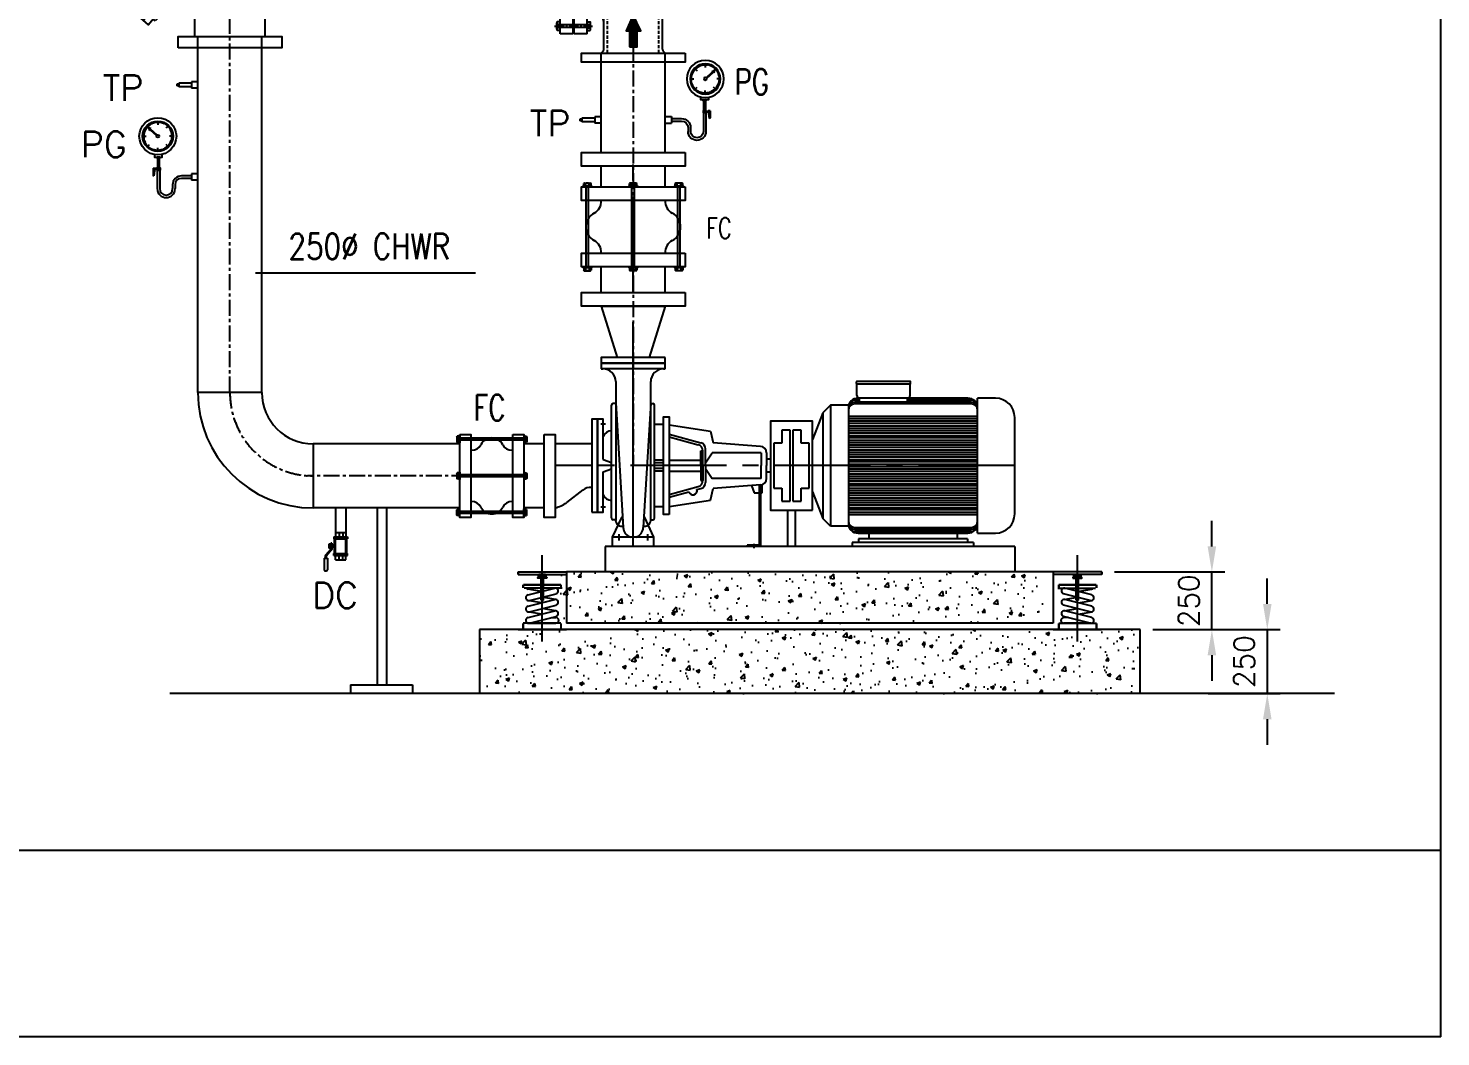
# Model space of a CAD drawing. Extents: x 462150 to 593348, y 35809 to 85242.
# Drawn here: x 483132 to 488649, y 43978 to 47915 of the extents above; entities that cross this region are included whole.
import ezdxf

# ---------------------------------------------------------------- set-up
doc = ezdxf.new("R2010")
doc.units = 0
doc.header["$LTSCALE"] = 500
doc.header["$MEASUREMENT"] = 0
for name, pattern in [('CENTER', [2, 1.25, -0.25, 0.25, -0.25]), ('CENTER2', [1.125, 0.75, -0.125, 0.125, -0.125]), ('HIDDEN', [0.375, 0.25, -0.125]), ('HIDDEN2', [4.7625, 3.175, -1.5875])]:
    doc.linetypes.add(name, pattern=pattern)
for name, color, linetype in [('1KD-DETAILS', 3, 'Continuous'), ('AC-DIM', 7, 'Continuous'), ('AC-PLINTH', 7, 'Continuous'), ('AC-TEXT', 7, 'Continuous'), ('AC-TEXT-L', 1, 'Continuous'), ('DET_DIM', 1, 'Continuous'), ('EQIP2', 7, 'Continuous'), ('EQIP4', 7, 'Continuous'), ('M-ACTEXT', 2, 'Continuous'), ('M-CHW', 10, 'HIDDEN2'), ('M-CHWS', 6, 'Continuous'), ('M-SECTON', 3, 'Continuous'), ('M-VALVES', 14, 'Continuous')]:
    doc.layers.add(name, color=color, linetype=linetype)
doc.styles.add('ROMANS', font='romans.shx', dxfattribs={"width": 0.8, "height": 100})
doc.styles.add('SIMPLEX', font='SIMPLEX.SHX')
doc.dimstyles.new('SHERIF-K', dxfattribs={"dimtxt": 80, "dimasz": 100, "dimexe": 50, "dimexo": 50, "dimgap": 50, "dimtad": 1, "dimdec": 0, "dimrnd": 5, "dimdsep": 46, "dimtxsty": 'SIMPLEX', "dimcen": -1, "dimdle": 100, "dimclrd": 161, "dimclre": 161, "dimclrt": 7, "dimadec": 0, "dimazin": 0, "dimtfac": 1, "dimtdec": 0, "dimtix": 1, "dimtmove": 0, "dimatfit": 0, "dimfxl": 1, "dimtolj": 1, "dimtzin": 0, "dimlwd": -1, "dimarcsym": 0})

# ---------------------------------------------------------------- blocks, each defined once
blk = doc.blocks.new('Y-STR250')
for p, q in [((44.8, 137.5), (123.3, 137.5)), ((123.3, 137.5), (606.7, 137.5)), ((685.2, 137.5), (606.7, 137.5)), ((44.8, -137.5), (96.4, -137.5)), ((685.2, -137.5), (567.1, -137.5)), ((522, -220.3), (540.9, -239.2)), ((589.5, -257.8), (401.3, -469.9)), ((540.9, -239.2), (555, -223.2)), ((555, -223.2), (589.5, -257.8)), ((589.5, -257.8), (624.1, -292.4)), ((624.1, -292.4), (435.9, -504.4)), ((401.3, -469.9), (366.7, -435.3)), ((435.9, -504.4), (401.3, -469.9))]:
    blk.add_line(p, q)
for points in [[(44.8, -202.5), (0, -202.5), (0, 202.5), (44.8, 202.5)], [(730, -202.5), (685.2, -202.5), (685.2, 202.5), (730, 202.5)], [(71.3, 13.9), (71.3, -16.1), (133.8, -16.1), (133.8, -29.8), (196.3, 0), (133.8, 27.5), (133.8, 13.9)]]:
    blk.add_lwpolyline(points, close=True)
for points in [[(618, -299.3), (639.6, -317.6), (605, -358.4), (582.8, -339.5)], [(600.4, -319.4), (622.3, -338)], [(366.7, -435.3), (367.6, -434.3)], [(435.4, -504), (456.4, -523), (492.3, -483.4), (470.7, -463.8)], [(441.9, -497.5), (462.9, -516.5), (498.8, -476.9), (477.2, -457.3)], [(459.6, -477.4), (480.8, -496.7)]]:
    blk.add_lwpolyline(points)
for centre, radius, start, end in [((90, -149), 288.5, 41.4814, 83.3678), ((648.4, -317.5), 456.9, 95.2387, 128.9905), ((336, 71), 41.7, 224.087, 306.7293), ((96.4, -158.3), 20.8, 32.4815, 90), ((536, 25.8), 456.1, 202.2849, 242.9559), ((567.1, -191.2), 53.7, 90.0222, 212.9244), ((319, -428.4), 49, 353.1667, 78.6901)]:
    blk.add_arc(centre, radius, start, end)
for points in [[(60.4, 13.9), (60.4, -16.1), (133.8, 13.9), (133.8, -16.1)], [(133.8, -29.8), (133.8, 27.5), (196.3, 0)]]:
    blk.add_solid(points)
blk = doc.blocks.new('TP1')
for p, q in [((-75, 3.5), (-83, 3.5)), ((-83, 3.5), (-83, -3.5)), ((-25, 7.5), (-75, 7.5)), ((-75, 7.5), (-75, -7.5)), ((0, 12.5), (-25, 12.5)), ((-25, 12.5), (-25, -12.5)), ((-75, -3.5), (-83, -3.5)), ((-25, -7.5), (-75, -7.5)), ((0, -12.5), (-25, -12.5))]:
    blk.add_line(p, q)
blk = doc.blocks.new('P')
at = {"layer": '1KD-DETAILS'}
for p, q in [((0, 1.26), (0, 0.96)), ((-1.26, 0), (-0.96, 0)), ((-0.89, 0.89), (-0.68, 0.68)), ((-0.77, 0.69), (-0.7, 0.49)), ((-0.56, 0.64), (-0.77, 0.69)), ((-0.7, 0.49), (-0.65, 0.54)), ((-0.65, 0.54), (-0.11, 0.05)), ((-0.6, 0.59), (-0.56, 0.64)), ((-0.06, 0.1), (-0.6, 0.59)), ((-0.03, 0.11), (0.04, 0.11)), ((0.89, 0.89), (0.68, 0.68)), ((-0.89, -0.89), (-0.68, -0.68)), ((0, -1.26), (0, -0.96)), ((0.89, -0.89), (0.68, -0.68)), ((1.26, 0), (0.96, 0))]:
    blk.add_line(p, q, dxfattribs=at)
at = {"layer": '1KD-DETAILS', "color": 7}
for points in [[(-0.37, 1.21), (-0.32, 1.05)], [(-0.25, 1.24), (-0.21, 1.08)], [(-0.12, 1.25), (-0.11, 1.09)], [(0.12, 1.25), (0.11, 1.09)], [(0.25, 1.24), (0.21, 1.08)], [(0.37, 1.21), (0.32, 1.05)], [(-1.25, 0.12), (-1.09, 0.11)], [(-1.24, 0.25), (-1.08, 0.21)], [(-1.21, 0.37), (-1.05, 0.32)], [(-1.16, 0.48), (-1.01, 0.42)], [(-1.11, 0.59), (-0.97, 0.52)], [(-1.05, 0.7), (-0.91, 0.61)], [(-0.97, 0.8), (-0.85, 0.7)], [(-0.8, 0.97), (-0.7, 0.85)], [(-0.7, 1.05), (-0.61, 0.91)], [(-0.59, 1.11), (-0.52, 0.97)], [(-0.48, 1.16), (-0.42, 1.01)], [(0.48, 1.16), (0.42, 1.01)], [(0.59, 1.11), (0.52, 0.97)], [(0.7, 1.05), (0.61, 0.91)], [(0.8, 0.97), (0.7, 0.85)], [(0.97, 0.8), (0.85, 0.7)], [(1.05, 0.7), (0.91, 0.61)], [(1.11, 0.59), (0.97, 0.52)], [(1.16, 0.48), (1.01, 0.42)], [(1.21, 0.37), (1.05, 0.32)], [(1.24, 0.25), (1.08, 0.21)], [(1.25, 0.12), (1.09, 0.11)], [(-1.25, -0.12), (-1.09, -0.11)], [(-1.24, -0.25), (-1.08, -0.21)], [(-1.21, -0.37), (-1.05, -0.32)], [(-1.16, -0.48), (-1.01, -0.42)], [(-1.11, -0.59), (-0.97, -0.52)], [(-1.05, -0.7), (-0.91, -0.61)], [(-0.97, -0.8), (-0.85, -0.7)], [(-0.8, -0.97), (-0.7, -0.85)], [(-0.7, -1.05), (-0.61, -0.91)], [(-0.59, -1.11), (-0.52, -0.97)], [(-0.48, -1.16), (-0.42, -1.01)], [(-0.37, -1.21), (-0.32, -1.05)], [(-0.25, -1.24), (-0.21, -1.08)], [(-0.12, -1.25), (-0.11, -1.09)], [(0.12, -1.25), (0.11, -1.09)], [(0.25, -1.24), (0.21, -1.08)], [(0.37, -1.21), (0.32, -1.05)], [(0.48, -1.16), (0.42, -1.01)], [(0.59, -1.11), (0.52, -0.97)], [(0.7, -1.05), (0.61, -0.91)], [(0.8, -0.97), (0.7, -0.85)], [(0.97, -0.8), (0.85, -0.7)], [(1.05, -0.7), (0.91, -0.61)], [(1.11, -0.59), (0.97, -0.52)], [(1.16, -0.48), (1.01, -0.42)], [(1.21, -0.37), (1.05, -0.32)], [(1.24, -0.25), (1.08, -0.21)], [(1.25, -0.12), (1.09, -0.11)]]:
    blk.add_lwpolyline(points, dxfattribs=at)
at = {"layer": '1KD-DETAILS', "color": 3}
blk.add_circle((0, 0), 1.54, dxfattribs=at)
at = {"layer": '1KD-DETAILS', "color": 7}
blk.add_circle((0, 0), 1.26, dxfattribs=at)
at = {"layer": '1KD-DETAILS'}
blk.add_circle((0, 0), 0.118, dxfattribs=at)
blk = doc.blocks.new('PG')
for p, q in [((-175.3, 35.5), (-175.3, 8.7)), ((-175.3, 35.5), (-167.8, 35.5)), ((-167.8, 35.5), (-171.6, 5)), ((-160.2, 31.5), (-168.3, 31.5)), ((-160.2, 33.5), (-168.1, 33.5)), ((-160.2, 29.9), (-147.8, 29.9)), ((-160.2, 27.3), (-147.8, 27.3)), ((-159.1, 29.5), (-159.1, -45)), ((-159.1, 29.5), (-149.1, 29.5)), ((-149.1, 29.5), (-149.1, -45)), ((-25, 5), (-64.1, 5)), ((0, 12.5), (-25, 12.5)), ((-25, 12.5), (-25, -12.5)), ((-99.1, -30), (-99.1, -45)), ((-89.1, -30), (-89.1, -45)), ((-25, -5), (-64.1, -5)), ((0, -12.5), (-25, -12.5))]:
    blk.add_line(p, q)
for points in [[(-169.4, 88.3), (-169.4, 78.4), (-139.7, 78.4), (-139.7, 89.2)], [(-150.3, 78.4), (-157.8, 78.4)], [(-157.8, 73.6), (-157.8, 29.5), (-150.3, 29.5), (-150.3, 73.6)], [(-160.2, 27.3), (-160.2, 35.7), (-147.8, 35.7), (-147.8, 27.3)]]:
    blk.add_lwpolyline(points)
blk.add_lwpolyline([(-159.2, 78.4), (-159.2, 73.6), (-148.7, 73.6), (-148.7, 78.4)], close=True)
for centre, radius, start, end in [((-171.6, 8.7), 3.75, 180, 270), ((-64.1, -30), 35, 90, 180), ((-124.1, -45), 35, 180, 270), ((-124.1, -45), 25, 180, 270), ((-124.1, -45), 25, 270, 0), ((-124.1, -45), 35, 270, 0), ((-64.1, -30), 25, 90, 180)]:
    blk.add_arc(centre, radius, start, end)
at = {"xscale": 47.02649652912133, "yscale": 47.02649652912133, "zscale": 47.02649652912133, "rotation": 0.003404965819077301}
blk.add_blockref('P', (-156.6, 159.6), dxfattribs=at)
blk = doc.blocks.new('CV250')
for p, q in [((-115, 466), (-115, 571.2)), ((115, 445.5), (115, 571.2)), ((-286.5, 498.1), (-296.7, 498.1)), ((-285, 111), (-285, 511)), ((-235, 511), (-285, 511)), ((-235, 146.1), (-235, 511)), ((-230, 146.1), (-230, 511)), ((-180, 511), (-230, 511)), ((-180, 511), (-180, 451)), ((-178.5, 498.1), (-168.3, 498.1)), ((-298.1, 493.2), (-298.1, 468.5)), ((-286.5, 487.4), (-296.7, 487.4)), ((-286.5, 474.3), (-296.7, 474.3)), ((-286.5, 463.6), (-296.7, 463.6)), ((-285, 493.2), (-285, 468.5)), ((-180, 485.9), (-285, 485.9)), ((-180, 475.9), (-285, 475.9)), ((-180, 493.2), (-180, 468.5)), ((-178.5, 487.4), (-168.3, 487.4)), ((-178.5, 474.3), (-168.3, 474.3)), ((-178.5, 463.6), (-168.3, 463.6)), ((-166.9, 493.2), (-166.9, 468.5)), ((-145, 436), (-165, 436)), ((-129.1, 189.6), (-129.1, 224.9)), ((-180, 111), (-180, 171)), ((-145, 186), (-165, 186)), ((-146.8, 207.2), (-111.5, 207.2)), ((115, 50.8), (115, 188.5)), ((-298.1, 128.8), (-298.1, 153.5)), ((-286.5, 158.4), (-296.7, 158.4)), ((-286.5, 147.7), (-296.7, 147.7)), ((-286.5, 134.6), (-296.7, 134.6)), ((-286.5, 123.9), (-296.7, 123.9)), ((-285, 128.8), (-285, 153.5)), ((-180, 146.1), (-285, 146.1)), ((-180, 136.1), (-285, 136.1)), ((-235, 111), (-285, 111)), ((-235, 111), (-235, 136.1)), ((-230, 111), (-230, 136.1)), ((-180, 111), (-230, 111)), ((-180, 128.8), (-180, 153.5)), ((-178.5, 158.4), (-168.3, 158.4)), ((-178.5, 147.7), (-168.3, 147.7)), ((-178.5, 134.6), (-168.3, 134.6)), ((-178.5, 123.9), (-168.3, 123.9)), ((-166.9, 128.8), (-166.9, 153.5)), ((-115, 50.8), (-115, 156))]:
    blk.add_line(p, q)
at = {"linetype": 'CENTER2', "ltscale": 0.1}
for p, q in [((-306.7, 481), (-159.4, 481)), ((-306.7, 141), (-159.4, 141))]:
    blk.add_line(p, q, dxfattribs=at)
at = {"linetype": 'HIDDEN', "ltscale": 0.1}
for p, q in [((-144.5, 209.9), (-62.5, 411.3)), ((-131.1, 207.6), (-50.1, 408.5)), ((-127.2, 206.9), (-46.3, 407.5)), ((-113.8, 204.5), (-33.6, 403.5)), ((115, 250), (-115, 212.4)), ((100, 35.8), (100, 247.6)), ((115, 188.5), (115, 250)), ((-115, 156), (-115, 212.4)), ((-100, 35.8), (-100, 214.8))]:
    blk.add_line(p, q, dxfattribs=at)
for points in [[(202.5, 622), (202.5, 586.2), (-202.5, 586.2), (-202.5, 622)], [(-13.9, 59.6), (16.1, 59.6), (16.1, 122.1), (29.8, 122.1), (0, 184.6), (-27.5, 122.1), (-13.9, 122.1)], [(202.5, 35.8), (202.5, 0), (-202.5, 0), (-202.5, 35.8)]]:
    blk.add_lwpolyline(points, close=True)
for radius in [15.6, 2]:
    blk.add_circle((-129.1, 207.2), radius)
for centre, radius, start, end in [((-130, 571.2), 15, 0, 90), ((130, 571.2), 15, 90, 180), ((-287.7, 492.7), 10.5, 149.3068, 210.6932), ((-295.5, 492.7), 10.5, 329.3068, 30.6932), ((-169.5, 492.7), 10.5, 149.3068, 210.6932), ((-177.3, 492.7), 10.5, 329.3068, 30.6932), ((-282.7, 480.8), 15.4, 154.8391, 205.1609), ((-287.7, 468.9), 10.5, 149.3068, 210.6932), ((-300.4, 480.8), 15.4, 334.8391, 25.1609), ((-295.5, 468.9), 10.5, 329.3068, 30.6932), ((-164.6, 480.8), 15.4, 154.8391, 205.1609), ((-169.5, 468.9), 10.5, 149.3068, 210.6932), ((-165, 451), 15, 180, 270), ((-182.3, 480.8), 15.4, 334.8391, 25.1609), ((-177.3, 468.9), 10.5, 329.3068, 30.6932), ((-145, 466), 30, 270, 0), ((140, 445.5), 25, 180, 199.8642), ((-485.1, 222.1), 638.8, 4.7005, 19.6552), ((74.8, 267.1), 77.1, 309.6734, 5.4877), ((-165, 171), 15, 90, 180), ((-145, 156), 30, 0, 90), ((140, 188.5), 25, 129.6734, 180), ((-287.7, 153.1), 10.5, 149.3068, 210.6932), ((-282.7, 141.2), 15.4, 154.8391, 205.1609), ((-287.7, 129.3), 10.5, 149.3068, 210.6932), ((-295.5, 153.1), 10.5, 329.3068, 30.6932), ((-300.4, 141.2), 15.4, 334.8391, 25.1609), ((-295.5, 129.3), 10.5, 329.3068, 30.6932), ((-169.5, 153.1), 10.5, 149.3068, 210.6932), ((-164.6, 141.2), 15.4, 154.8391, 205.1609), ((-169.5, 129.3), 10.5, 149.3068, 210.6932), ((-177.3, 153.1), 10.5, 329.3068, 30.6932), ((-182.3, 141.2), 15.4, 334.8391, 25.1609), ((-177.3, 129.3), 10.5, 329.3068, 30.6932), ((-130, 50.8), 15, 270, 0), ((130, 50.8), 15, 180, 270)]:
    blk.add_arc(centre, radius, start, end)
for centre, radius, start, end in [((-258.8, 444.4), 26.2, 184.1617, 243.2525), ((143.8, 311), 428.8, 165.1346, 194.8654), ((-100, 214.8), 200, 9.2899, 79.1906), ((-258.8, 177.6), 26.2, 116.7475, 175.8383)]:
    blk.add_arc(centre, radius, start, end, dxfattribs=at)
for points in [[(29.8, 122.1), (-27.5, 122.1), (0, 184.6)], [(-13.9, 59.6), (16.1, 59.6), (-13.9, 122.1), (16.1, 122.1)]]:
    blk.add_solid(points)
blk = doc.blocks.new('*D454')
at = {"layer": 'AC-DIM', "color": 161, "transparency": 16777216}
for p, q in [((4814.8, 550), (4814.8, 650)), ((4814.8, 450), (4814.8, 200)), ((4814.8, 100), (4814.8, 0))]:
    blk.add_line(p, q, dxfattribs=at)
at = {"layer": 'AC-DIM', "color": 161, "lineweight": -2, "transparency": 16777216}
for p, q in [((4584.4, 450), (4864.8, 450)), ((4584.4, 200), (4864.8, 200))]:
    blk.add_line(p, q, dxfattribs=at)
at = {"layer": 'AC-DIM', "color": 161, "transparency": 16777216}
for points in [[(4798.2, 550), (4831.5, 550), (4814.8, 450)], [(4798.2, 100), (4831.5, 100), (4814.8, 200)]]:
    blk.add_solid(points, dxfattribs=at)
at = {"layer": 'Defpoints', "color": 0, "transparency": 16777216}
for p in [(4534.4, 450), (4534.4, 200), (4814.8, 200)]:
    blk.add_point(p, dxfattribs=at)
at = {"layer": 'AC-DIM', "color": 7, "transparency": 16777216, "insert": (4724.8, 325), "char_height": 80, "attachment_point": 5, "rotation": 90, "style": 'SIMPLEX'}
blk.add_mtext('\\A1;250', dxfattribs=at)
blk = doc.blocks.new('*D455')
at = {"layer": 'AC-DIM', "color": 161, "transparency": 16777216}
for p, q in [((4598.4, 775), (4598.4, 875)), ((4598.4, 450), (4598.4, 675)), ((4598.4, 350), (4598.4, 250))]:
    blk.add_line(p, q, dxfattribs=at)
at = {"layer": 'AC-DIM', "color": 161, "lineweight": -2, "transparency": 16777216}
for p, q in [((4218, 675), (4648.4, 675)), ((4368, 450), (4648.4, 450))]:
    blk.add_line(p, q, dxfattribs=at)
at = {"layer": 'AC-DIM', "color": 161, "transparency": 16777216}
for points in [[(4581.8, 775), (4615.1, 775), (4598.4, 675)], [(4581.8, 350), (4615.1, 350), (4598.4, 450)]]:
    blk.add_solid(points, dxfattribs=at)
at = {"layer": 'Defpoints', "color": 0, "transparency": 16777216}
for p in [(4168, 675), (4598.4, 675), (4318, 450)]:
    blk.add_point(p, dxfattribs=at)
at = {"layer": 'AC-DIM', "color": 7, "transparency": 16777216, "insert": (4508.4, 562.5), "char_height": 80, "attachment_point": 5, "rotation": 90, "style": 'SIMPLEX'}
blk.add_mtext('\\A1;250', dxfattribs=at)
blk = doc.blocks.new('DC')
for p, q in [((-12.5, 126.3), (-12.5, 66)), ((12.5, 126.3), (12.5, 66)), ((-24.2, 38.1, 0), (-29.3, 38.1, 0)), ((-29.3, 38.1, 0), (-29.3, 27.9, 0)), ((-24.2, 35.5, 0), (-29.3, 35.5, 0)), ((-24.2, 40.6, 0), (-24.2, 25.9, 0)), ((-21.7, 40.6, 0), (-24.2, 40.6, 0)), ((-21.7, 40.6, 0), (-21.7, 24.9, 0)), ((-15, 35.5), (-21.7, 35.5, 0)), ((-16.5, 55.9), (-16.5, 50.8)), ((-16.5, 55.9), (16.6, 55.9, 0)), ((-16.5, 50.8), (16.6, 50.8, 0)), ((-15, 15.3), (-15, 50.8)), ((-12.5, 66), (-12.5, 55.9)), ((-12.5, 66), (12.5, 66)), ((-12.5, 15.3), (-12.5, 50.8)), ((-4, 66, 0), (-4, 55.9, 0)), ((5.6, 66, 0), (5.6, 55.9, 0)), ((12.5, 66), (12.5, 55.9)), ((12.5, 15.3), (12.5, 50.8)), ((15, 15.3), (15, 50.8)), ((16.6, 55.9, 0), (16.6, 50.8, 0)), ((-40.2, 3.4, 0), (-32.6, 3.4, 0)), ((-40.2, 3.4, 0), (-40.2, -24.7, 0)), ((-37.6, 10, 0), (-37.6, 3.4, 0)), ((-24.6, 25, 0), (-37.3, 10.9, 0)), ((-35.1, 8.9, 0), (-35.1, 3.4, 0)), ((-22.1, 24, 0), (-34.7, 9.8, 0)), ((-32.6, 3.4, 0), (-32.6, -24.7, 0)), ((-24.2, 30.5, 0), (-29.3, 30.5, 0)), ((-24.2, 27.9, 0), (-29.3, 27.9, 0)), ((-15, 30.5), (-21.7, 30.5, 0)), ((-16.5, 10.2), (-16.5, 15.3)), ((-16.5, 15.3), (16.6, 15.3, 0)), ((-16.5, 10.2), (16.6, 10.2, 0)), ((-12.5, 0), (-12.5, 10.2)), ((-12.5, 0), (12.5, 0)), ((-4, 0, 0), (-4, 10.1, 0)), ((5.6, 0, 0), (5.6, 10.1, 0)), ((12.5, 0), (12.5, 10.2)), ((16.6, 10.2, 0), (16.6, 15.3, 0)), ((-37.6, -27.2, 0), (-35.1, -27.2, 0))]:
    blk.add_line(p, q)
for centre, radius, start, end in [((-36.4, 10, 0), 1.27, 135, 180), ((-33.8, 8.9, 0), 1.27, 135, 180), ((-25.5, 25.9, 0), 1.27, 315, 0), ((-23, 24.9, 0), 1.27, 315, 0), ((-37.6, -24.7, 0), 2.54, 180, 270), ((-35.1, -24.7, 0), 2.54, 270, 0)]:
    blk.add_arc(centre, radius, start, end)
blk = doc.blocks.new('A$C19AF36D1')
h = blk.add_hatch()
h.set_pattern_fill('AR-CONC', color=256, scale=20, style=0)
h.set_pattern_definition([(50, (-485942.32, -57969.76), (143.452037, -12.550427), [15, -165]), (355, (-485942.32, -57969.76), (-27.750267, 150.438427), [12, -132]), (100.4514, (-485930.37, -57970.81), (115.701876, 137.88791), [12.74804, -140.228422]), (46.1842, (-485942.32, -57929.76), (213.44821, -33.1038), [22.5, -247.5]), (96.6356, (-485924.53, -57932.52), (186.93254, 194.82357), [19.12206, -210.3426]), (351.1842, (-485942.32, -57929.76), (186.93239, 194.82372), [18, -198]), (21, (-485922.32, -57939.76), (119.38141, -80.523778), [15, -165]), (326, (-485922.32, -57939.76), (48.663066, 145.03001), [12, -132]), (71.4514, (-485912.37, -57946.47), (168.044526, 64.5061), [12.74804, -140.228422]), (37.5, (-485942.32, -57969.76), (2.431971, 66.578771), [0, -130.4, 0, -134, 0, -132.5]), (7.5, (-485942.32, -57969.76), (52.613907, 78.882342), [0, -76.4, 0, -127.4, 0, -50.5]), (327.5, (-485986.92, -57969.76), (106.764487, -4.5109743), [0, -50, 0, -156, 0, -207]), (317.5, (-486006.92, -57969.76), (116.637234, 20.020996), [0, -65, 0, -103.6, 0, -147])])
h.paths.add_polyline_path([(3953.2, 675), (2053.2, 675), (2053.2, 475), (3953.2, 475)])
at = {"layer": 'AC-PLINTH'}
h = blk.add_hatch(dxfattribs=at)
h.set_pattern_fill('AR-CONC', color=1, scale=20, style=0)
h.set_pattern_definition([(50, (-485917.32, -57969.76), (143.452037, -12.550427), [15, -165]), (355, (-485917.32, -57969.76), (-27.750267, 150.438427), [12, -132]), (100.4514, (-485905.37, -57970.81), (115.701876, 137.88791), [12.74804, -140.228422]), (46.1842, (-485917.32, -57929.76), (213.44821, -33.1038), [22.5, -247.5]), (96.6356, (-485899.53, -57932.52), (186.93254, 194.82357), [19.12206, -210.3426]), (351.1842, (-485917.32, -57929.76), (186.93239, 194.82372), [18, -198]), (21, (-485897.32, -57939.76), (119.38141, -80.523778), [15, -165]), (326, (-485897.32, -57939.76), (48.663066, 145.03001), [12, -132]), (71.4514, (-485887.37, -57946.47), (168.044526, 64.5061), [12.74804, -140.228422]), (37.5, (-485917.32, -57969.76), (2.431971, 66.578771), [0, -130.4, 0, -134, 0, -132.5]), (7.5, (-485917.32, -57969.76), (52.613907, 78.882342), [0, -76.4, 0, -127.4, 0, -50.5]), (327.5, (-485961.92, -57969.76), (106.764487, -4.5109743), [0, -50, 0, -156, 0, -207]), (317.5, (-485981.92, -57969.76), (116.637234, 20.020996), [0, -65, 0, -103.6, 0, -147])])
h.paths.add_polyline_path([(4318, 450), (1738.4, 450), (1738.4, 200), (4318, 200)])
at = {"color": 7, "linetype": 'CENTER', "ltscale": 0.1}
for p, q in [((763.2, 1375), (763.2, 4032.1)), ((2338.2, 4032.1), (2338.2, 1090)), ((1891.1, 1050), (1066.2, 1050))]:
    blk.add_line(p, q, dxfattribs=at)
for p, q in [((2147.2, 2193.1), (2144.8, 2191.7)), ((2144.8, 2181.3), (2144.8, 2191.7)), ((2144.8, 2181.3), (2173.6, 2181.3)), ((2147.2, 2193.1), (2171.2, 2193.1)), ((2147.2, 2193.1), (2171.2, 2193.1)), ((2152, 2181.3), (2152, 2191.7)), ((2154.2, 1865.9), (2154.2, 2181.3)), ((2164.2, 2181.3), (2154.2, 2181.3)), ((2164.2, 1865.9), (2164.2, 2181.3)), ((2166.4, 2181.3), (2166.4, 2191.7)), ((2171.2, 2193.1), (2173.6, 2191.7)), ((2173.6, 2181.3), (2173.6, 2191.7)), ((2326.2, 2193.1), (2323.8, 2191.7)), ((2323.8, 2181.3), (2323.8, 2191.7)), ((2352.6, 2181.3), (2323.8, 2181.3)), ((2350.2, 2193.1), (2326.2, 2193.1)), ((2350.2, 2193.1), (2326.2, 2193.1)), ((2331, 2181.3), (2331, 2191.7)), ((2333.2, 1865.9), (2333.2, 2181.3)), ((2333.2, 2181.3), (2343.2, 2181.3)), ((2343.2, 1865.9), (2343.2, 2181.3)), ((2345.4, 2181.3), (2345.4, 2191.7)), ((2350.2, 2193.1), (2352.6, 2191.7)), ((2352.6, 2181.3), (2352.6, 2191.7)), ((2505.2, 2193.1), (2502.8, 2191.7)), ((2502.8, 2181.3), (2502.8, 2191.7)), ((2531.6, 2181.3), (2502.8, 2181.3)), ((2529.2, 2193.1), (2505.2, 2193.1)), ((2529.2, 2193.1), (2505.2, 2193.1)), ((2510, 2181.3), (2510, 2191.7)), ((2512.2, 1865.9), (2512.2, 2181.3)), ((2512.2, 2181.3), (2522.2, 2181.3)), ((2522.2, 1865.9), (2522.2, 2181.3)), ((2524.4, 2181.3), (2524.4, 2191.7)), ((2529.2, 2193.1), (2531.6, 2191.7)), ((2531.6, 2181.3), (2531.6, 2191.7)), ((2144.8, 1862.9), (2144.8, 1852.5)), ((2144.8, 1862.9), (2173.6, 1862.9)), ((2147.2, 1851.1), (2144.8, 1852.5)), ((2147.2, 1851.1), (2171.2, 1851.1)), ((2147.2, 1851.1), (2171.2, 1851.1)), ((2152, 1862.9), (2152, 1852.5)), ((2164.2, 1862.9), (2154.2, 1862.9)), ((2166.4, 1862.9), (2166.4, 1852.5)), ((2171.2, 1851.1), (2173.6, 1852.5)), ((2173.6, 1862.9), (2173.6, 1852.5)), ((2323.8, 1862.9), (2323.8, 1852.5)), ((2352.6, 1862.9), (2323.8, 1862.9)), ((2326.2, 1851.1), (2323.8, 1852.5)), ((2350.2, 1851.1), (2326.2, 1851.1)), ((2350.2, 1851.1), (2326.2, 1851.1)), ((2331, 1862.9), (2331, 1852.5)), ((2333.2, 1862.9), (2343.2, 1862.9)), ((2345.4, 1862.9), (2345.4, 1852.5)), ((2350.2, 1851.1), (2352.6, 1852.5)), ((2352.6, 1862.9), (2352.6, 1852.5)), ((2502.8, 1862.9), (2502.8, 1852.5)), ((2531.6, 1862.9), (2502.8, 1862.9)), ((2505.2, 1851.1), (2502.8, 1852.5)), ((2529.2, 1851.1), (2505.2, 1851.1)), ((2529.2, 1851.1), (2505.2, 1851.1)), ((2510, 1862.9), (2510, 1852.5)), ((2512.2, 1862.9), (2522.2, 1862.9)), ((2524.4, 1862.9), (2524.4, 1852.5)), ((2529.2, 1851.1), (2531.6, 1852.5)), ((2531.6, 1862.9), (2531.6, 1852.5)), ((2338.2, 775), (2338.2, 1649.5)), ((2463.2, 1467.9), (2213.2, 1467.9)), ((3210, 1410.7), (3210, 1416.5)), ((3212, 1363.4), (3212, 1408.7)), ((3419.4, 1363.4), (3419.4, 1408.7)), ((3419.4, 1363.4), (3419.4, 1408.7)), ((3421.4, 1410.7), (3421.4, 1416.5)), ((3109.4, 1326.5), (3079.4, 1296.3)), ((3180.3, 1326.5), (3109.4, 1326.5)), ((3222, 1338.4), (3222, 1353.4)), ((3409.4, 1338.4), (3409.4, 1353.4)), ((3079.4, 1296.3), (3038.5, 1192.6)), ((2230.7, 1252.2), (2211.3, 1252.2)), ((2456.1, 1250.9), (2421.6, 1250.9)), ((2478.2, 1250), (2640.3, 1224.2)), ((2640.3, 1224.2), (2650.5, 1179.1)), ((1649, 1202.8), (1650.1, 1204.7)), ((1649, 1202.8), (1649, 1183.6)), ((1649, 1202.8), (1649, 1183.6)), ((1649, 1183.6), (1650.1, 1181.7)), ((1658.4, 1204.7), (1650.1, 1204.7)), ((1658.4, 1198.9), (1650.1, 1198.9)), ((1658.4, 1187.4), (1650.1, 1187.4)), ((1658.4, 1181.7), (1650.1, 1181.7)), ((1658.4, 1204.7), (1658.4, 1181.7)), ((1910.8, 1197.2), (1658.4, 1197.2)), ((1658.4, 1189.2), (1658.4, 1197.2)), ((1910.8, 1189.2), (1658.4, 1189.2)), ((1913.2, 1204.7), (1921.5, 1204.7)), ((1913.2, 1204.7), (1913.2, 1181.7)), ((1913.2, 1198.9), (1921.5, 1198.9)), ((1913.2, 1189.2), (1913.2, 1197.2)), ((1913.2, 1187.4), (1921.5, 1187.4)), ((1913.2, 1181.7), (1921.5, 1181.7)), ((1922.6, 1202.8), (1921.5, 1204.7)), ((1922.6, 1183.6), (1921.5, 1181.7)), ((1922.6, 1202.8), (1922.6, 1183.6)), ((1922.6, 1202.8), (1922.6, 1183.6)), ((2478.2, 1212.7), (2602.3, 1179.5)), ((2478.2, 1202.4), (2592.3, 1171.8)), ((2220.3, 1113.7), (2253, 1102.7)), ((2456.1, 1111.9), (2421.6, 1111.9)), ((2478.2, 1111.9), (2602.8, 1111.9)), ((2602.8, 1090), (2602.8, 1147.7)), ((2602.8, 1147.7), (2610.8, 1147.7)), ((2604.8, 1090), (2604.8, 1147.7)), ((2606.8, 1090), (2606.8, 1147.7)), ((2608.8, 1090), (2608.8, 1147.7)), ((2610.8, 1090), (2610.8, 1147.7)), ((2620.8, 1090), (2620.8, 1155.3)), ((2620.8, 1101.4), (2647.1, 1140.4)), ((2838.3, 1140.4), (2647.1, 1140.4)), ((1649, 1059.6), (1650.1, 1061.5)), ((1649, 1059.6), (1649, 1040.4)), ((1649, 1059.6), (1649, 1040.4)), ((1658.4, 1061.5), (1650.1, 1061.5)), ((1658.4, 1055.8), (1650.1, 1055.8)), ((1658.4, 1061.5), (1658.4, 1038.5)), ((1910.8, 1054), (1658.4, 1054)), ((1658.4, 1046), (1658.4, 1054)), ((1913.2, 1061.5), (1921.5, 1061.5)), ((1913.2, 1061.5), (1913.2, 1038.5)), ((1913.2, 1055.8), (1921.5, 1055.8)), ((1913.2, 1046), (1913.2, 1054)), ((1922.6, 1059.6), (1921.5, 1061.5)), ((1922.6, 1059.6), (1922.6, 1040.4)), ((1922.6, 1059.6), (1922.6, 1040.4)), ((2220.3, 1066.3), (2253, 1077.3)), ((2456.1, 1101), (2421.6, 1101)), ((2456.1, 1079), (2421.6, 1079)), ((2456.1, 1068.1), (2421.6, 1068.1)), ((2478.2, 1068.1), (2602.8, 1068.1)), ((2602.8, 1090), (2602.8, 1032.3)), ((2604.8, 1090), (2604.8, 1032.3)), ((2606.8, 1090), (2606.8, 1032.3)), ((2608.8, 1090), (2608.8, 1032.3)), ((2610.8, 1090), (2610.8, 1032.3)), ((2620.8, 1090), (2620.8, 1024.7)), ((2620.8, 1078.6), (2647.1, 1039.6)), ((1649, 1040.4), (1650.1, 1038.5)), ((1658.4, 1044.2), (1650.1, 1044.2)), ((1658.4, 1038.5), (1650.1, 1038.5)), ((1910.8, 1046), (1658.4, 1046)), ((1913.2, 1044.2), (1921.5, 1044.2)), ((1913.2, 1038.5), (1921.5, 1038.5)), ((1922.6, 1040.4), (1921.5, 1038.5)), ((2478.2, 977.6), (2592.3, 1008.2)), ((2587.1, 996.4), (2602.3, 1000.5)), ((2602.8, 1032.3), (2610.8, 1032.3)), ((2640.3, 955.8), (2650.5, 1000.9)), ((2838.3, 1039.6), (2647.1, 1039.6)), ((2800.1, 1012), (2810.6, 984.1)), ((2830.7, 1014.7), (2830.7, 780)), ((2835.7, 1014.7), (2835.7, 775)), ((2841.6, 984.1), (2841.6, 1015.7)), ((2478.2, 967.3), (2555.6, 988)), ((2478.2, 930), (2640.3, 955.8)), ((2810.6, 984.1), (2841.6, 984.1)), ((3038.5, 987.4), (3079.4, 883.7)), ((1649, 916.4), (1650.1, 918.3)), ((1649, 897.2), (1649, 916.4)), ((1649, 897.2), (1649, 916.4)), ((1649, 897.2), (1650.1, 895.3)), ((1658.4, 918.3), (1650.1, 918.3)), ((1658.4, 912.6), (1650.1, 912.6)), ((1658.4, 901.1), (1650.1, 901.1)), ((1658.4, 895.3), (1650.1, 895.3)), ((1658.4, 895.3), (1658.4, 918.3)), ((1910.8, 910.8), (1658.4, 910.8)), ((1658.4, 910.8), (1658.4, 902.8)), ((1910.8, 902.8), (1658.4, 902.8)), ((1913.2, 918.3), (1921.5, 918.3)), ((1913.2, 895.3), (1913.2, 918.3)), ((1913.2, 912.6), (1921.5, 912.6)), ((1913.2, 910.8), (1913.2, 902.8)), ((1913.2, 901.1), (1921.5, 901.1)), ((1913.2, 895.3), (1921.5, 895.3)), ((1922.6, 916.4), (1921.5, 918.3)), ((1922.6, 897.2), (1921.5, 895.3)), ((1922.6, 897.2), (1922.6, 916.4)), ((1922.6, 897.2), (1922.6, 916.4)), ((2230.7, 927.8), (2211.3, 927.8)), ((2293.9, 890.5), (2256.7, 811.3)), ((2380.7, 890.5), (2417.9, 811.3)), ((2456.1, 929.1), (2421.6, 929.1)), ((3109.4, 853.5), (3079.4, 883.7)), ((3180.3, 853.5), (3109.4, 853.5)), ((2228.2, 775), (2228.2, 675)), ((2256.7, 811.3), (2256.7, 775)), ((2281.8, 822.2), (2281.8, 798.5)), ((2365.4, 811.3), (2309.2, 811.3)), ((2394.6, 822.2), (2394.6, 798.5)), ((2417.9, 811.3), (2417.9, 775)), ((2783.7, 780), (2783.7, 775)), ((2810, 784.6), (2810, 768.4)), ((3194, 790), (3194, 775)), ((3218.7, 805), (3218.7, 790)), ((3258.5, 826.6), (3258.5, 805)), ((3603.5, 826.6), (3603.5, 805)), ((3643.3, 805), (3643.3, 790)), ((3668, 790), (3668, 775)), ((3828.2, 775), (3828.2, 675)), ((2060.2, 612.1), (1913, 612.1)), ((3996.2, 612.1), (4143.4, 612.1)), ((2056.2, 475), (1909, 475)), ((4000.2, 475), (4147.4, 475))]:
    blk.add_line(p, q)
at = {"color": 2}
for p, q in [((1971.3, 665), (1968.9, 663.6)), ((1968.9, 653.3), (1968.9, 663.6)), ((1995.3, 665), (1971.3, 665)), ((1995.3, 665), (1971.3, 665)), ((1976.1, 653.3), (1976.1, 663.6)), ((1990.5, 653.3), (1990.5, 663.6)), ((1995.3, 665), (1997.7, 663.6)), ((1997.7, 653.3), (1997.7, 663.6)), ((4061.1, 665), (4058.7, 663.6)), ((4058.7, 653.3), (4058.7, 663.6)), ((4061.1, 665), (4085.1, 665)), ((4061.1, 665), (4085.1, 665)), ((4065.9, 653.3), (4065.9, 663.6)), ((4080.3, 653.3), (4080.3, 663.6)), ((4085.1, 665), (4087.5, 663.6)), ((4087.5, 653.3), (4087.5, 663.6)), ((1997.7, 653.3), (1968.9, 653.3)), ((1978.3, 565.4), (1978.3, 653.3)), ((1988.3, 565.4), (1988.3, 653.3)), ((4058.7, 653.3), (4087.5, 653.3)), ((4068.1, 565.4), (4068.1, 653.3)), ((4078.1, 565.4), (4078.1, 653.3)), ((1978.3, 565.4), (1988.3, 565.4)), ((4078.1, 565.4), (4068.1, 565.4))]:
    blk.add_line(p, q, dxfattribs=at)
for points in [[(2540.7, 2312.6), (2540.7, 2258.9), (2135.7, 2258.9), (2135.7, 2312.6)], [(2540.7, 2178.3), (2540.7, 2124.6), (2135.7, 2124.6), (2135.7, 2178.3)], [(2141.6, 2178.3), (2176.8, 2178.3), (2176.8, 2181.3), (2141.6, 2181.3)], [(2355.8, 2178.3), (2320.6, 2178.3), (2320.6, 2181.3), (2355.8, 2181.3)], [(2534.8, 2178.3), (2499.6, 2178.3), (2499.6, 2181.3), (2534.8, 2181.3)], [(2540.7, 1919.6), (2540.7, 1865.9), (2135.7, 1865.9), (2135.7, 1919.6)], [(2141.6, 1865.9), (2176.8, 1865.9), (2176.8, 1862.9), (2141.6, 1862.9)], [(2355.8, 1865.9), (2320.6, 1865.9), (2320.6, 1862.9), (2355.8, 1862.9)], [(2534.8, 1865.9), (2499.6, 1865.9), (2499.6, 1862.9), (2534.8, 1862.9)], [(2540.7, 1765.9), (2540.7, 1712.1), (2135.7, 1712.1), (2135.7, 1765.9)], [(1660.8, 1207.3), (1660.8, 1179.1), (1658.4, 1179.1), (1658.4, 1207.3)], [(1660.8, 1212), (1703.8, 1212), (1703.8, 888), (1660.8, 888)], [(1867.8, 1212), (1910.8, 1212), (1910.8, 888), (1867.8, 888)], [(1910.8, 1207.3), (1910.8, 1179.1), (1913.2, 1179.1), (1913.2, 1207.3)], [(1990.8, 1212), (2033.8, 1212), (2033.8, 888), (1990.8, 888)], [(1660.8, 1064.1), (1660.8, 1035.9), (1658.4, 1035.9), (1658.4, 1064.1)], [(1910.8, 1064.1), (1910.8, 1035.9), (1913.2, 1035.9), (1913.2, 1064.1)], [(1660.8, 892.7), (1660.8, 920.9), (1658.4, 920.9), (1658.4, 892.7)], [(1910.8, 892.7), (1910.8, 920.9), (1913.2, 920.9), (1913.2, 892.7)]]:
    blk.add_lwpolyline(points, close=True)
for points in [[(2000.9, 650.3), (1965.7, 650.3), (1965.7, 653.3), (2000.9, 653.3)], [(4055.5, 650.3), (4090.7, 650.3), (4090.7, 653.3), (4055.5, 653.3)]]:
    blk.add_lwpolyline(points, close=True, dxfattribs=at)
for centre, radius, start, end in [((2148.5, 2187), 5.87, 52.567, 123.8111), ((2159.2, 2170.2), 22.7, 71.4886, 108.5392), ((2170, 2187), 5.87, 56.1889, 127.433), ((2327.4, 2187), 5.87, 52.567, 123.8111), ((2338.2, 2170.2), 22.7, 71.4608, 108.5114), ((2349, 2187), 5.87, 56.1889, 127.433), ((2506.4, 2187), 5.87, 52.567, 123.8111), ((2517.2, 2170.2), 22.7, 71.4608, 108.5114), ((2527.9, 2187), 5.87, 56.1889, 127.433), ((2148.5, 1857.2), 5.87, 236.1889, 307.433), ((2159.2, 1874), 22.7, 251.4608, 288.5114), ((2170, 1857.2), 5.87, 232.567, 303.8111), ((2327.4, 1857.2), 5.87, 236.1889, 307.433), ((2338.2, 1874), 22.7, 251.4886, 288.5392), ((2349, 1857.2), 5.87, 232.567, 303.8111), ((2506.4, 1857.2), 5.87, 236.1889, 307.433), ((2517.2, 1874), 22.7, 251.4886, 288.5392), ((2527.9, 1857.2), 5.87, 232.567, 303.8111), ((3212, 1416.5), 2, 90, 180), ((3212, 1410.7), 2, 180, 270), ((3419.4, 1416.5), 2, 0, 90), ((3419.4, 1410.7), 2, 270, 0), ((3222, 1363.4), 10, 180, 270), ((3409.4, 1363.4), 10, 270, 0), ((2254.4, 1188.9), 37, 92.0555, 156.8438), ((1653.8, 1201.8), 4.69, 146.1889, 217.433), ((1667.3, 1193.2), 18.1, 161.4608, 198.5114), ((1653.8, 1184.6), 4.69, 142.567, 213.8111), ((1917.7, 1201.8), 4.69, 322.567, 33.8111), ((1904.3, 1193.2), 18.1, 341.4886, 18.5392), ((1917.7, 1184.6), 4.69, 326.1889, 37.433), ((2585.8, 1147.7), 25, 0, 75), ((2595.8, 1155.3), 25, 0, 75), ((1653.8, 1058.6), 4.69, 146.1889, 217.433), ((1667.3, 1050), 18.1, 161.4608, 198.5114), ((1917.7, 1058.6), 4.69, 322.567, 33.8111), ((1904.3, 1050), 18.1, 341.4886, 18.5392), ((1653.8, 1041.4), 4.69, 142.567, 213.8111), ((1917.7, 1041.4), 4.69, 326.1889, 37.433), ((2571.3, 992.3), 16.3, 195.1155, 14.8845), ((2585.8, 1032.3), 25, 285, 0), ((2595.8, 1024.7), 25, 285, 0), ((2254.4, 991.1), 37, 203.1562, 267.9445), ((1653.8, 915.4), 4.69, 146.1889, 217.433), ((1667.3, 906.8), 18.1, 161.4886, 198.5392), ((1653.8, 898.2), 4.69, 142.567, 213.8111), ((1917.7, 915.4), 4.69, 322.567, 33.8111), ((1904.3, 906.8), 18.1, 341.4608, 18.5114), ((1917.7, 898.2), 4.69, 326.1889, 37.433)]:
    blk.add_arc(centre, radius, start, end)
at = {"color": 7, "linetype": 'CENTER', "ltscale": 0.1}
blk.add_arc((1088.2, 1375), 325, 180, 270, dxfattribs=at)
at = {"color": 2}
for centre, radius, start, end in [((1972.5, 659), 5.87, 52.567, 123.8111), ((1983.3, 642.1), 22.7, 71.4608, 108.5114), ((1994, 659), 5.87, 56.1889, 127.433), ((4062.3, 659), 5.87, 52.567, 123.8111), ((4073.1, 642.1), 22.7, 71.4886, 108.5392), ((4083.9, 659), 5.87, 56.1889, 127.433)]:
    blk.add_arc(centre, radius, start, end, dxfattribs=at)
at = {"layer": 'AC-PLINTH', "lineweight": -3}
for p, q in [((1888.4, 675), (2078.2, 675)), ((1888.4, 665), (1888.4, 675)), ((2078.2, 675), (2078.2, 475)), ((3978.2, 675), (3978.2, 475)), ((4168, 665), (4168, 675))]:
    blk.add_line(p, q, dxfattribs=at)
at = {"layer": 'AC-PLINTH'}
for p, q in [((3978.2, 675), (2078.2, 675)), ((4318, 450), (1738.4, 450)), ((1738.4, 450), (1738.4, 200)), ((3978.2, 475), (2078.2, 475)), ((4318, 200), (4318, 450))]:
    blk.add_line(p, q, dxfattribs=at)
at = {"layer": 'AC-PLINTH', "color": 1}
blk.add_line((5077, 200), (528.9, 200), dxfattribs=at)
at = {"layer": 'AC-TEXT-L'}
blk.add_line((863.2, 1843), (1722, 1843), dxfattribs=at)
at = {"layer": 'DET_DIM', "lineweight": -3, "ltscale": 0.05}
for p, q in [((1983.3, 403.4), (1983.3, 740.7)), ((4073.1, 403.4), (4073.1, 740.7)), ((1978.3, 653.3), (1988.3, 653.3)), ((4078.1, 653.3), (4068.1, 653.3))]:
    blk.add_line(p, q, dxfattribs=at)
at = {"layer": 'EQIP2', "color": 8, "lineweight": -3}
for p, q in [((1927.4, 585.5), (2031.7, 611.8)), ((1980.7, 598.9), (1928.1, 608)), ((4128.9, 585.5), (4024.7, 611.8)), ((4075.7, 598.9), (4128.3, 608)), ((1980.7, 554.6), (1925.7, 564.1)), ((1927.4, 541.2), (2031.7, 567.5)), ((1932.9, 564), (2037.2, 590.3)), ((2034.4, 567.8), (1983.1, 576.7)), ((4123.5, 564), (4019.2, 590.3)), ((4022, 567.8), (4073.3, 576.7)), ((4128.9, 541.2), (4024.7, 567.5)), ((4075.7, 554.6), (4130.7, 564.1)), ((1980.7, 510.2), (1925.7, 519.7)), ((1927.4, 496.8), (2031.7, 523.1)), ((1932.9, 519.7), (2037.2, 546)), ((1932.9, 475.3), (2037.2, 501.6)), ((2034.4, 523.4), (1983.1, 532.3)), ((2019.6, 497.2), (2036.4, 497.2)), ((4123.5, 519.7), (4019.2, 546)), ((4123.5, 475.3), (4019.2, 501.6)), ((4036.8, 497.2), (4020, 497.2)), ((4022, 523.4), (4073.3, 532.3)), ((4128.9, 496.8), (4024.7, 523.1)), ((4075.7, 510.2), (4130.7, 519.7)), ((1929.5, 475), (2036.4, 475)), ((4126.9, 475), (4020, 475))]:
    blk.add_line(p, q, dxfattribs=at)
for centre, radius, start, end in [((1933.1, 623.4), 16.2, 224.1008, 251.9905), ((2034.4, 601.1), 11.1, 284.153, 104.153), ((4021.9, 601.1), 11.1, 75.847, 255.847), ((4123.3, 623.4), 16.2, 288.0095, 315.8992), ((1930.2, 574.8), 11.1, 104.153, 284.153), ((2034.4, 556.7), 11.1, 284.153, 104.153), ((4021.9, 556.7), 11.1, 75.847, 255.847), ((4126.2, 574.8), 11.1, 255.847, 75.847), ((1930.2, 530.4), 11.1, 104.153, 284.153), ((1930.2, 486.1), 11.1, 104.153, 284.153), ((2034.4, 512.4), 11.1, 284.153, 104.153), ((2036.4, 486.1), 11.1, 270, 90), ((4020, 486.1), 11.1, 90, 270), ((4021.9, 512.4), 11.1, 75.847, 255.847), ((4126.2, 530.4), 11.1, 255.847, 75.847), ((4126.2, 486.1), 11.1, 255.847, 75.847)]:
    blk.add_arc(centre, radius, start, end, dxfattribs=at)
at = {"layer": 'EQIP4', "color": 8, "lineweight": -3, "const_width": 8.87}
for points in [[(1909, 612.1), (1909, 625)], [(2056.2, 625), (1909, 625)], [(2056.2, 612.1), (2056.2, 625)], [(4000.2, 612.1), (4000.2, 625)], [(4000.2, 625), (4147.4, 625)], [(4147.4, 612.1), (4147.4, 625)], [(2078.2, 450), (1888.4, 450)], [(1909, 475), (1909, 450)], [(2056.2, 475), (2056.2, 450)], [(3978.2, 450), (4168, 450)], [(4000.2, 475), (4000.2, 450)], [(4147.4, 475), (4147.4, 450)]]:
    blk.add_lwpolyline(points, dxfattribs=at)
at = {"layer": 'M-CHW', "color": 9, "linetype": 'CENTER2'}
for p, q in [((2338.2, 1765.9), (2338.2, 2312.6)), ((3828.2, 1090), (2121.4, 1090))]:
    blk.add_line(p, q, dxfattribs=at)
at = {"layer": 'M-CHWS', "linetype": 'Continuous'}
for p, q in [((638.2, 1375), (638.2, 2765.2)), ((888.2, 1375), (888.2, 2765.2)), ((2213.2, 2312.6), (2213.2, 2700.5)), ((2463.2, 2312.6), (2463.2, 2700.5)), ((2213.2, 2178.3), (2213.2, 2258.9)), ((2213.2, 2178.3), (2213.2, 2258.9)), ((2463.2, 2178.3), (2463.2, 2258.9)), ((2463.2, 2178.3), (2463.2, 2258.9)), ((2213.2, 1765.9), (2213.2, 1865.9)), ((2213.2, 1765.9), (2213.2, 1865.9)), ((2463.2, 1765.9), (2463.2, 1865.9)), ((2463.2, 1765.9), (2463.2, 1865.9)), ((2213.2, 1712.1), (2275.7, 1512.1)), ((2213.2, 1712.1), (2463.2, 1712.1)), ((2463.2, 1712.1), (2400.7, 1512.1)), ((888.2, 1375), (638.2, 1375)), ((1660.8, 1175), (1088.2, 1175)), ((1088.2, 1175), (1088.2, 925)), ((1990.8, 1175), (1910.8, 1175)), ((2176.1, 1175), (2033.8, 1175)), ((2033.8, 1150), (2033.8, 950)), ((2176.1, 1090), (2033.8, 1090)), ((1660.8, 925), (1088.2, 925)), ((1990.8, 925), (1910.8, 925))]:
    blk.add_line(p, q, dxfattribs=at)
blk.add_lwpolyline([(2141.9, 995), (2077.9, 945.7)], dxfattribs=at)
for centre, radius, start, end in [((2163.2, 2120.2), 50, 297.0205, 5.1133), ((2513.2, 2120.2), 50, 174.8867, 242.9795), ((2213.2, 2022.1), 60.1, 117.0205, 242.9795), ((2463.2, 2022.1), 60.1, 297.0205, 62.9795), ((2163.2, 1924.1), 50, 354.8867, 62.9795), ((2513.2, 1924.1), 50, 117.0205, 185.1133), ((1088.2, 1375), 450, 180, 270), ((1088.2, 1375), 200, 180, 270), ((1707.4, 1190), 40, 270, 332.9795), ((1785.8, 1150), 48, 27.0205, 152.9795), ((1864.2, 1190), 40, 207.0205, 270), ((2171.5, 955.3), 49.7, 86.5286, 127.2466), ((1707.4, 910), 40, 27.0205, 90), ((1864.2, 910), 40, 90, 152.9795), ((2004, 1048.1), 126.3, 283.6453, 305.4054), ((1785.8, 950), 48, 207.0205, 332.9795)]:
    blk.add_arc(centre, radius, start, end, dxfattribs=at)
at = {"layer": 'M-SECTON', "color": 7}
for p, q in [((2463.2, 1490), (2213.2, 1490)), ((2213.2, 1490), (2213.2, 1467.9)), ((2463.2, 1467.9), (2463.2, 1490)), ((2213.2, 1467.9), (2219.8, 1467.9)), ((2456.6, 1467.9), (2463.2, 1467.9)), ((2269.8, 1417.9), (2269.8, 875.4)), ((2406.6, 875.4), (2406.6, 1417.9)), ((3419.4, 1418.5), (3212, 1418.5)), ((3419.4, 1408.7), (3212, 1408.7)), ((2253, 885.8), (2253, 1325.6)), ((2269.8, 1332.3), (2259.8, 1332.3)), ((2269.8, 1335.9), (2299, 848.4)), ((2406.6, 1335.9), (2377.4, 848.4)), ((2406.6, 1332.3), (2414.8, 1332.3)), ((2421.6, 885.8), (2421.6, 1325.6)), ((3109.4, 1326.5), (3109.4, 853.5)), ((3222, 1345.9), (3203.8, 1345.9)), ((3658.2, 1338.4), (3203.8, 1338.4)), ((3658.2, 1330.9), (3203.8, 1330.9)), ((3645.7, 1353.4), (3216.3, 1353.4)), ((3658.2, 1345.9), (3409.4, 1345.9)), ((3683.2, 859.1), (3683.2, 1353.4)), ((3753.2, 1353.4), (3683.2, 1353.4)), ((3079.4, 1296.3), (3079.4, 883.7)), ((3178.8, 1320.9), (3178.8, 859.1)), ((3683.2, 826.6), (3683.2, 1315.9)), ((3828.2, 901.6), (3828.2, 1278.4)), ((2835.7, 1165.3), (2650.5, 1179.1)), ((2838.3, 1140.4), (2838.3, 1090)), ((2859.3, 1140.4), (2859.3, 1090)), ((2874.3, 1115.2), (2859.3, 1115.2)), ((2838.3, 1039.6), (2838.3, 1090)), ((2859.3, 1039.6), (2859.3, 1090)), ((2874.3, 1064.8), (2859.3, 1064.8)), ((2835.7, 1014.7), (2650.5, 1000.9)), ((2941.4, 915.9), (2941.4, 775)), ((2971.4, 915.9), (2971.4, 775)), ((2269.8, 879), (2259.8, 879)), ((2406.6, 879), (2414.8, 879)), ((3203.8, 849.1), (3658.2, 849.1)), ((3203.8, 841.6), (3658.2, 841.6)), ((3203.8, 834.1), (3658.2, 834.1)), ((3828.2, 775), (2228.2, 775)), ((2417.9, 811.3), (2256.7, 811.3)), ((2830.7, 780), (2783.7, 780)), ((3668, 790), (3194, 790)), ((3216.3, 826.6), (3645.7, 826.6)), ((3643.3, 805), (3218.7, 805)), ((3683.2, 826.6), (3753.2, 826.6)), ((1888.4, 675), (1888.4, 665)), ((1888.4, 665), (2078.2, 665)), ((4168, 675), (3978.2, 675)), ((4168, 665), (3978.2, 665)), ((4168, 675), (4168, 665))]:
    blk.add_line(p, q, dxfattribs=at)
at = {"layer": 'M-SECTON', "ltscale": 0.25}
for p, q in [((1337.8, 925), (1337.8, 234.5)), ((1375.3, 925), (1375.3, 234.5)), ((1234.2, 234.5), (1476.8, 234.5)), ((1234.2, 234.5), (1234.2, 200)), ((1476.8, 234.5), (1476.8, 200))]:
    blk.add_line(p, q, dxfattribs=at)
at = {"layer": 'M-SECTON', "color": 7}
for points in [[(2463.2, 1512.1), (2213.2, 1512.1), (2213.2, 1490), (2463.2, 1490)], [(2176.1, 909.1), (2198.2, 909.1), (2198.2, 1270.9), (2176.1, 1270.9)], [(2478.2, 899.1), (2456.1, 899.1), (2456.1, 1280.9), (2478.2, 1280.9)], [(3683.2, 1274.5), (3683.2, 1282), (3178.8, 1282), (3178.8, 1274.5)], [(3038.5, 915.9), (3038.5, 1264.1), (2874.3, 1264.1), (2874.3, 915.9)], [(3683.2, 1255.8), (3683.2, 1263.3), (3178.8, 1263.3), (3178.8, 1255.8)], [(3683.2, 1237), (3683.2, 1244.5), (3178.8, 1244.5), (3178.8, 1237)], [(3683.2, 1218.3), (3683.2, 1225.8), (3178.8, 1225.8), (3178.8, 1218.3)], [(3683.2, 1199.5), (3683.2, 1207), (3178.8, 1207), (3178.8, 1199.5)], [(3683.2, 1180.8), (3683.2, 1188.3), (3178.8, 1188.3), (3178.8, 1180.8)], [(3683.2, 1162), (3683.2, 1169.5), (3178.8, 1169.5), (3178.8, 1162)], [(3683.2, 1143.3), (3683.2, 1150.8), (3178.8, 1150.8), (3178.8, 1143.3)], [(3683.2, 1124.5), (3683.2, 1132), (3178.8, 1132), (3178.8, 1124.5)], [(3683.2, 1105.8), (3683.2, 1113.3), (3178.8, 1113.3), (3178.8, 1105.8)], [(3683.2, 1087), (3683.2, 1094.5), (3178.8, 1094.5), (3178.8, 1087)], [(3683.2, 1068.3), (3683.2, 1075.8), (3178.8, 1075.8), (3178.8, 1068.3)], [(3683.2, 1049.5), (3683.2, 1057), (3178.8, 1057), (3178.8, 1049.5)], [(3683.2, 1030.8), (3683.2, 1038.3), (3178.8, 1038.3), (3178.8, 1030.8)], [(3683.2, 1012), (3683.2, 1019.5), (3178.8, 1019.5), (3178.8, 1012)], [(3683.2, 993.3), (3683.2, 1000.8), (3178.8, 1000.8), (3178.8, 993.3)], [(3683.2, 974.5), (3683.2, 982), (3178.8, 982), (3178.8, 974.5)], [(3683.2, 955.8), (3683.2, 963.3), (3178.8, 963.3), (3178.8, 955.8)], [(3683.2, 937), (3683.2, 944.5), (3178.8, 944.5), (3178.8, 937)], [(3683.2, 918.3), (3683.2, 925.8), (3178.8, 925.8), (3178.8, 918.3)], [(3683.2, 899.5), (3683.2, 907), (3178.8, 907), (3178.8, 899.5)]]:
    blk.add_lwpolyline(points, close=True, dxfattribs=at)
blk.add_lwpolyline([(2220.3, 1113.7), (2220.3, 1270.9), (2198.2, 1270.9), (2198.2, 909.1), (2220.3, 909.1), (2220.3, 1066.3)], dxfattribs=at)
at = {"layer": 'M-SECTON', "color": 7, "linetype": 'HIDDEN2', "ltscale": 0.2}
for points in [[(2951.4, 1228.8), (2918.9, 1228.8), (2918.9, 1177.7), (2887.7, 1177.7), (2887.7, 1002), (2918.9, 1002), (2918.9, 951.2), (2951.4, 951.2)], [(2961.4, 1228.8), (2961.4, 951.2), (2993.9, 951.2), (2993.9, 1002), (3025.1, 1002), (3025.1, 1177.7), (2993.9, 1177.7), (2993.9, 1228.8)]]:
    blk.add_lwpolyline(points, close=True, dxfattribs=at)
at = {"layer": 'M-SECTON', "color": 7}
blk.add_lwpolyline([(2377.8, 853.5, 0.42588), (2406.6, 875.4)], format="xyb", dxfattribs=at)
for centre, radius, start, end in [((2219.8, 1417.9), 50, 0, 90), ((2456.6, 1417.9), 50, 90, 180), ((2259.8, 1325.6), 6.76, 90, 180), ((2414.8, 1325.6), 6.76, 0, 90), ((3216.3, 1315.9), 37.5, 90, 180), ((3203.8, 1320.9), 25, 90, 180), ((3203.8, 1313.4), 25, 90, 180), ((3203.8, 1305.9), 25, 90, 180), ((3645.7, 1315.9), 37.5, 0, 90), ((3658.2, 1320.9), 25, 0, 90), ((3658.2, 1313.4, 0), 25, 0, 90), ((3658.2, 1305.9, 0), 25, 0, 90), ((3753.2, 1278.4), 75, 0, 90), ((2834.3, 1140.4, 0), 25, 0, 86.7307), ((2834.3, 1039.6, 0), 25, 273.2693, 0), ((2259.8, 885.8), 6.76, 180, 270), ((2414.8, 885.8), 6.76, 270, 0), ((3753.2, 901.6), 75, 270, 0), ((2294.7, 878.3), 25.1, 186.4719, 278.7445), ((2339.8, 850), 40.8, 182.3113, 251.8274), ((2337.4, 849.7), 40, 285.8665, 358.0252), ((3203.8, 874.1), 25, 180, 270), ((3203.8, 866.6), 25, 180, 270), ((3216.3, 864.1), 37.5, 180, 270), ((3203.8, 859.1), 25, 180, 270), ((3645.7, 864.1), 37.5, 270, 0), ((3658.2, 874.1), 25, 270, 0), ((3658.2, 866.6), 25, 270, 0), ((3658.2, 859.1), 25, 270, 0)]:
    blk.add_arc(centre, radius, start, end, dxfattribs=at)
at = {"layer": 'AC-TEXT', "xscale": 1.599999999998544, "yscale": 1.599999999998544, "zscale": 1.599999999998544}
blk.add_blockref('DC', (1195.8, 722.9), dxfattribs=at)
at = {"layer": 'M-VALVES', "rotation": 270}
blk.add_blockref('Y-STR250', (763.2, 3450.4), dxfattribs=at)
at = {"layer": 'M-VALVES'}
for name, p in [('CV250', (2338.2, 2664.7)), ('TP1', (638.2, 2576)), ('PG', (638.2, 2216.3)), ('TP1', (2213.2, 2439.4))]:
    blk.add_blockref(name, p, dxfattribs=at)
at = {"layer": 'M-VALVES', "xscale": -1}
blk.add_blockref('PG', (2463.2, 2439.9), dxfattribs=at)
at = {"layer": 'AC-TEXT', "style": 'ROMANS'}
blk.add_text('DC', height=100, dxfattribs=at).set_placement((1083.7, 534.1))
at = {"layer": 'M-ACTEXT', "style": 'ROMANS'}
for s, p in [('TP', (266.3, 2514.6)), ('TP', (1934.3, 2376)), ('PG', (180.2, 2294.2, 3468.7))]:
    blk.add_text(s, height=100, dxfattribs=at).set_placement(p)
at = {"layer": 'M-ACTEXT', "style": 'ROMANS', "width": 0.75}
for s, height, p in [('PG', 100, (2733.9, 2538.2, 2775)), ('FC', 80, (2623, 1976.9, 2220)), ('FC', 100, (1714.2, 1266.3, 2775))]:
    blk.add_text(s, height=height, dxfattribs=at).set_placement(p)
at = {"layer": 'M-ACTEXT', "insert": (991.9, 1996), "char_height": 100, "width": 1721.352, "attachment_point": 1, "style": 'ROMANS'}
blk.add_mtext('250%%C CHWR', dxfattribs=at)
at = {"layer": 'AC-DIM'}
dim = blk.add_linear_dim(base=(4598.4, 675), p1=(4318, 450), p2=(4168, 675), angle=90, text='250', dimstyle='SHERIF-K', dxfattribs=at)
dim.commit()
dim.dimension.update_dxf_attribs({"geometry": '*D455', "text_midpoint": (4598.4, 562.5), "dimtype": 128})
dim = blk.add_linear_dim(base=(4814.8, 200), p1=(4534.4, 450), p2=(4534.4, 200), angle=90, dimstyle='SHERIF-K', dxfattribs=at)
dim.commit()
dim.dimension.update_dxf_attribs({"geometry": '*D454', "text_midpoint": (4814.8, 325), "dimtype": 128})

msp = doc.modelspace()

# ---------------------------------------------------------------- linework, layer by layer
for p, q in [((488648.7, 43978.2), (488648.7, 50582.4)), ((488648.7, 44705.7), (480068, 44705.7)), ((488648.7, 43978.2), (480068, 43978.2))]:
    msp.add_line(p, q)

# ---------------------------------------------------------------- block references
msp.add_blockref('A$C19AF36D1', (483156.4, 45117.4))

doc.saveas('drawing.dxf')
